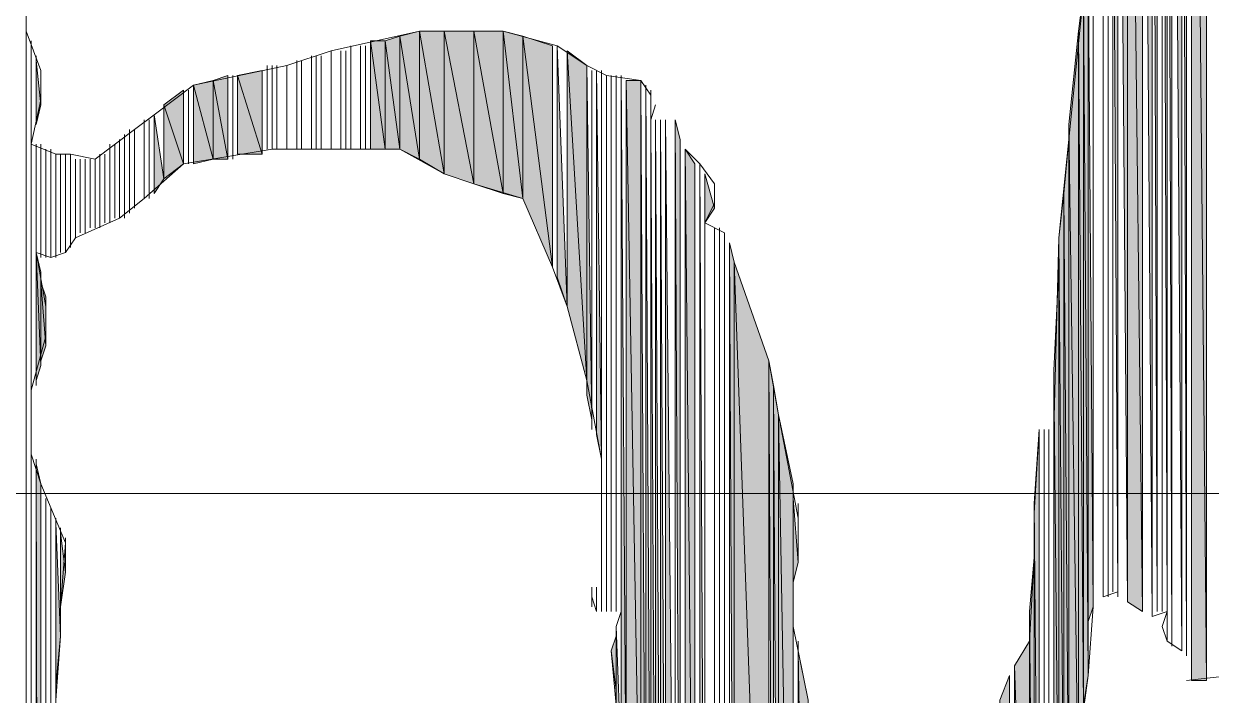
# Model space of a CAD drawing. Header units: millimetres. Extents: x -30643 to 86172, y -19411 to 63186.
# Drawn here: x 83579 to 83748.9, y -1735.7 to -1639.6 of the extents above; entities that cross this region are included whole.
import ezdxf

# ---------------------------------------------------------------- set-up
doc = ezdxf.new("R2010")
doc.units = ezdxf.units.MM

msp = doc.modelspace()

# ---------------------------------------------------------------- hatches: boundary and pattern name
h = msp.add_hatch(color=0)
h.dxf.hatch_style = 2
h.paths.add_polyline_path([(83748.19, -1733.55), (83748.19, -1504.15), (83746.08, -1506.26)])
h = msp.add_hatch(color=0)
h.dxf.hatch_style = 2
h.paths.add_polyline_path([(83745.37, -1730.03), (83745.37, -1506.26), (83745.37, -1508.37)])
h = msp.add_hatch(color=0)
h.dxf.hatch_style = 2
h.paths.add_polyline_path([(83746.08, -1733.55), (83748.19, -1733.55), (83746.08, -1506.26)])
h = msp.add_hatch(color=0)
h.dxf.hatch_style = 2
h.paths.add_polyline_path([(83745.37, -1730.03), (83745.37, -1508.37), (83744.67, -1511.89)])
h = msp.add_hatch(color=0)
h.dxf.hatch_style = 2
h.paths.add_polyline_path([(83744.67, -1729.32), (83744.67, -1511.89), (83743.26, -1519.63)])
h = msp.add_hatch(color=0)
h.dxf.hatch_style = 2
h.paths.add_polyline_path([(83743.26, -1728.62), (83743.26, -1519.63), (83742.56, -1521.74)])
h = msp.add_hatch(color=0)
h.dxf.hatch_style = 2
h.paths.add_polyline_path([(83742.56, -1723.7), (83742.56, -1523.15), (83741.86, -1525.26)])
h = msp.add_hatch(color=0)
h.dxf.hatch_style = 2
h.paths.add_polyline_path([(83741.15, -1723.7), (83741.15, -1525.96), (83740.45, -1530.18)])
h = msp.add_hatch(color=0)
h.dxf.hatch_style = 2
h.paths.add_polyline_path([(83740.45, -1724.4), (83740.45, -1530.18), (83739.04, -1534.41)])
h = msp.add_hatch(color=0)
h.dxf.hatch_style = 2
h.paths.add_polyline_path([(83739.04, -1723.7), (83739.04, -1534.41), (83736.93, -1538.63)])
h = msp.add_hatch(color=0)
h.dxf.hatch_style = 2
h.paths.add_polyline_path([(83736.93, -1722.29), (83739.04, -1723.7), (83736.93, -1538.63)])
h = msp.add_hatch(color=0)
h.dxf.hatch_style = 2
h.paths.add_polyline_path([(83736.93, -1722.29), (83736.93, -1540.04), (83735.52, -1550.59)])
h = msp.add_hatch(color=0)
h.dxf.hatch_style = 2
h.paths.add_polyline_path([(83735.52, -1720.88), (83735.52, -1596.33), (83734.82, -1598.44)])
h = msp.add_hatch(color=0)
h.dxf.hatch_style = 2
h.paths.add_polyline_path([(83579.31, -1640.66), (83579.31, -1635.74), (83579.31, -1619.55)])
h = msp.add_hatch(color=0)
h.dxf.hatch_style = 2
h.paths.add_polyline_path([(83731.3, -1725.1), (83732, -1722.99), (83731.3, -1628.7)])
h = msp.add_hatch(color=0)
h.dxf.hatch_style = 2
h.paths.add_polyline_path([(83731.3, -1726.51), (83731.3, -1629.4), (83731.3, -1632.22)])
h = msp.add_hatch(color=0)
h.dxf.hatch_style = 2
h.paths.add_polyline_path([(83731.3, -1732.84), (83731.3, -1632.92), (83730.6, -1635.03)])
h = msp.add_hatch(color=0)
h.dxf.hatch_style = 2
h.paths.add_polyline_path([(83731.3, -1732.84), (83731.3, -1726.51), (83731.3, -1632.22)])
h = msp.add_hatch(color=0)
h.dxf.hatch_style = 2
h.paths.add_polyline_path([(83730.6, -1737.77), (83730.6, -1635.03), (83729.89, -1640.66)])
h = msp.add_hatch(color=0)
h.dxf.hatch_style = 2
h.paths.add_polyline_path([(83730.6, -1737.07), (83731.3, -1732.84), (83730.6, -1635.03)])
h = msp.add_hatch(color=0)
h.dxf.hatch_style = 2
h.paths.add_polyline_path([(83632.79, -1657.55), (83632.79, -1641.37), (83630.67, -1642.07)])
h = msp.add_hatch(color=0)
h.dxf.hatch_style = 2
h.paths.add_polyline_path([(83635.6, -1658.96), (83635.6, -1640.66), (83632.79, -1641.37)])
h = msp.add_hatch(color=0)
h.dxf.hatch_style = 2
h.paths.add_polyline_path([(83632.79, -1657.55), (83635.6, -1658.96), (83632.79, -1641.37)])
h = msp.add_hatch(color=0)
h.dxf.hatch_style = 2
h.paths.add_polyline_path([(83635.6, -1658.96), (83639.12, -1661.07), (83635.6, -1640.66)])
h = msp.add_hatch(color=0)
h.dxf.hatch_style = 2
h.paths.add_polyline_path([(83639.12, -1661.07), (83639.12, -1640.66), (83635.6, -1640.66)])
h = msp.add_hatch(color=0)
h.dxf.hatch_style = 2
h.paths.add_polyline_path([(83639.12, -1661.07), (83643.34, -1662.48), (83639.12, -1640.66)])
h = msp.add_hatch(color=0)
h.dxf.hatch_style = 2
h.paths.add_polyline_path([(83643.34, -1662.48), (83643.34, -1640.66), (83639.12, -1640.66)])
h = msp.add_hatch(color=0)
h.dxf.hatch_style = 2
h.paths.add_polyline_path([(83643.34, -1662.48), (83647.56, -1663.88), (83643.34, -1640.66)])
h = msp.add_hatch(color=0)
h.dxf.hatch_style = 2
h.paths.add_polyline_path([(83647.56, -1663.88), (83647.56, -1640.66), (83643.34, -1640.66)])
h = msp.add_hatch(color=0)
h.dxf.hatch_style = 2
h.paths.add_polyline_path([(83647.56, -1663.88), (83650.38, -1664.59), (83647.56, -1640.66)])
h = msp.add_hatch(color=0)
h.dxf.hatch_style = 2
h.paths.add_polyline_path([(83650.38, -1664.59), (83650.38, -1641.37), (83647.56, -1640.66)])
h = msp.add_hatch(color=0)
h.dxf.hatch_style = 2
h.paths.add_polyline_path([(83650.38, -1664.59), (83654.6, -1674.44), (83650.38, -1641.37)])
h = msp.add_hatch(color=0)
h.dxf.hatch_style = 2
h.paths.add_polyline_path([(83654.6, -1674.44), (83654.6, -1642.77), (83650.38, -1641.37)])
h = msp.add_hatch(color=0)
h.dxf.hatch_style = 2
h.paths.add_polyline_path([(83729.89, -1752.55), (83729.89, -1640.66), (83728.49, -1654.03)])
h = msp.add_hatch(color=0)
h.dxf.hatch_style = 2
h.paths.add_polyline_path([(83729.89, -1747.62), (83730.6, -1737.77), (83729.89, -1640.66)])
h = msp.add_hatch(color=0)
h.dxf.hatch_style = 2
h.paths.add_polyline_path([(83628.56, -1657.55), (83630.67, -1657.55), (83628.56, -1642.07)])
h = msp.add_hatch(color=0)
h.dxf.hatch_style = 2
h.paths.add_polyline_path([(83630.67, -1657.55), (83630.67, -1642.07), (83628.56, -1642.07)])
h = msp.add_hatch(color=0)
h.dxf.hatch_style = 2
h.paths.add_polyline_path([(83630.67, -1657.55), (83632.79, -1657.55), (83630.67, -1642.07)])
h = msp.add_hatch(color=0)
h.dxf.hatch_style = 2
h.paths.add_polyline_path([(83655.3, -1675.85), (83656.71, -1680.07), (83655.3, -1642.77)])
h = msp.add_hatch(color=0)
h.dxf.hatch_style = 2
h.paths.add_polyline_path([(83580.71, -1654.03), (83581.42, -1651.22), (83580.71, -1644.88)])
h = msp.add_hatch(color=0)
h.dxf.hatch_style = 2
h.paths.add_polyline_path([(83656.71, -1680.07), (83659.53, -1690.62), (83656.71, -1643.48)])
h = msp.add_hatch(color=0)
h.dxf.hatch_style = 2
h.paths.add_polyline_path([(83659.53, -1690.62), (83659.53, -1645.59), (83656.71, -1643.48)])
h = msp.add_hatch(color=0)
h.dxf.hatch_style = 2
h.paths.add_polyline_path([(83613.08, -1658.25), (83613.08, -1646.29), (83609.56, -1646.99)])
h = msp.add_hatch(color=0)
h.dxf.hatch_style = 2
h.paths.add_polyline_path([(83659.53, -1690.62), (83659.53, -1692.73), (83659.53, -1645.59)])
h = msp.add_hatch(color=0)
h.dxf.hatch_style = 2
h.paths.add_polyline_path([(83659.53, -1692.73), (83660.23, -1696.25), (83659.53, -1645.59)])
h = msp.add_hatch(color=0)
h.dxf.hatch_style = 2
h.paths.add_polyline_path([(83660.93, -1698.36), (83661.64, -1701.88), (83660.93, -1646.29)])
h = msp.add_hatch(color=0)
h.dxf.hatch_style = 2
h.paths.add_polyline_path([(83661.64, -1701.88), (83661.64, -1707.51), (83661.64, -1646.29)])
h = msp.add_hatch(color=0)
h.dxf.hatch_style = 2
h.paths.add_polyline_path([(83606.05, -1658.96), (83606.05, -1647.7), (83603.23, -1648.4)])
h = msp.add_hatch(color=0)
h.dxf.hatch_style = 2
h.paths.add_polyline_path([(83603.23, -1659.66), (83606.05, -1658.96), (83603.23, -1648.4)])
h = msp.add_hatch(color=0)
h.dxf.hatch_style = 2
h.paths.add_polyline_path([(83608.16, -1658.96), (83608.16, -1646.99), (83606.05, -1647.7)])
h = msp.add_hatch(color=0)
h.dxf.hatch_style = 2
h.paths.add_polyline_path([(83606.05, -1658.96), (83608.16, -1658.96), (83606.05, -1647.7)])
h = msp.add_hatch(color=0)
h.dxf.hatch_style = 2
h.paths.add_polyline_path([(83609.56, -1658.25), (83613.08, -1658.25), (83609.56, -1646.99)])
h = msp.add_hatch(color=0)
h.dxf.hatch_style = 2
h.paths.add_polyline_path([(83661.64, -1707.51), (83661.64, -1718.77), (83661.64, -1646.99)])
h = msp.add_hatch(color=0)
h.dxf.hatch_style = 2
h.paths.add_polyline_path([(83664.45, -1746.21), (83665.15, -1753.25), (83664.45, -1646.99)])
h = msp.add_hatch(color=0)
h.dxf.hatch_style = 2
h.paths.add_polyline_path([(83665.15, -1753.25), (83667.27, -1766.62), (83665.15, -1647.7)])
h = msp.add_hatch(color=0)
h.dxf.hatch_style = 2
h.paths.add_polyline_path([(83667.27, -1766.62), (83667.27, -1647.7), (83665.15, -1647.7)])
h = msp.add_hatch(color=0)
h.dxf.hatch_style = 2
h.paths.add_polyline_path([(83667.27, -1766.62), (83667.27, -1768.73), (83667.27, -1647.7)])
h = msp.add_hatch(color=0)
h.dxf.hatch_style = 2
h.paths.add_polyline_path([(83667.27, -1768.73), (83667.97, -1776.47), (83667.27, -1648.4)])
h = msp.add_hatch(color=0)
h.dxf.hatch_style = 2
h.paths.add_polyline_path([(83667.97, -1776.47), (83668.67, -1780.69), (83667.97, -1648.4)])
h = msp.add_hatch(color=0)
h.dxf.hatch_style = 2
h.paths.add_polyline_path([(83601.82, -1659.66), (83601.82, -1649.11), (83599.01, -1651.22)])
h = msp.add_hatch(color=0)
h.dxf.hatch_style = 2
h.paths.add_polyline_path([(83599.01, -1661.77), (83601.82, -1659.66), (83599.01, -1651.22)])
h = msp.add_hatch(color=0)
h.dxf.hatch_style = 2
h.paths.add_polyline_path([(83597.6, -1663.88), (83599.01, -1661.77), (83597.6, -1652.62)])
h = msp.add_hatch(color=0)
h.dxf.hatch_style = 2
h.paths.add_polyline_path([(83668.67, -1782.1), (83669.38, -1784.21), (83668.67, -1653.33)])
h = msp.add_hatch(color=0)
h.dxf.hatch_style = 2
h.paths.add_polyline_path([(83669.38, -1784.21), (83670.08, -1788.43), (83669.38, -1653.33)])
h = msp.add_hatch(color=0)
h.dxf.hatch_style = 2
h.paths.add_polyline_path([(83670.08, -1788.43), (83670.78, -1790.54), (83670.08, -1653.33)])
h = msp.add_hatch(color=0)
h.dxf.hatch_style = 2
h.paths.add_polyline_path([(83670.78, -1790.54), (83672.19, -1793.36), (83670.78, -1653.33)])
h = msp.add_hatch(color=0)
h.dxf.hatch_style = 2
h.paths.add_polyline_path([(83672.9, -1794.77), (83672.9, -1656.14), (83672.19, -1653.33)])
h = msp.add_hatch(color=0)
h.dxf.hatch_style = 2
h.paths.add_polyline_path([(83728.49, -1756.77), (83728.49, -1654.03), (83728.49, -1656.14)])
h = msp.add_hatch(color=0)
h.dxf.hatch_style = 2
h.paths.add_polyline_path([(83728.49, -1756.77), (83729.89, -1752.55), (83728.49, -1654.03)])
h = msp.add_hatch(color=0)
h.dxf.hatch_style = 2
h.paths.add_polyline_path([(83580.01, -1701.18), (83580.01, -1692.03), (83580.01, -1656.85)])
h = msp.add_hatch(color=0)
h.dxf.hatch_style = 2
h.paths.add_polyline_path([(83728.49, -1757.47), (83728.49, -1656.14), (83727.78, -1663.88)])
h = msp.add_hatch(color=0)
h.dxf.hatch_style = 2
h.paths.add_polyline_path([(83673.6, -1796.17), (83675.01, -1798.99), (83673.6, -1657.55)])
h = msp.add_hatch(color=0)
h.dxf.hatch_style = 2
h.paths.add_polyline_path([(83675.01, -1798.99), (83675.01, -1659.66), (83673.6, -1657.55)])
h = msp.add_hatch(color=0)
h.dxf.hatch_style = 2
h.paths.add_polyline_path([(83675.71, -1798.99), (83676.41, -1801.1), (83675.71, -1659.66)])
h = msp.add_hatch(color=0)
h.dxf.hatch_style = 2
h.paths.add_polyline_path([(83676.41, -1668.1), (83677.82, -1665.99), (83676.41, -1661.07)])
h = msp.add_hatch(color=0)
h.dxf.hatch_style = 2
h.paths.add_polyline_path([(83727.78, -1759.58), (83727.78, -1663.88), (83727.08, -1670.22)])
h = msp.add_hatch(color=0)
h.dxf.hatch_style = 2
h.paths.add_polyline_path([(83727.78, -1759.58), (83728.49, -1757.47), (83727.78, -1663.88)])
h = msp.add_hatch(color=0)
h.dxf.hatch_style = 2
h.paths.add_polyline_path([(83727.08, -1761.69), (83727.08, -1670.22), (83727.08, -1674.44)])
h = msp.add_hatch(color=0)
h.dxf.hatch_style = 2
h.paths.add_polyline_path([(83727.08, -1761.69), (83727.78, -1759.58), (83727.08, -1670.22)])
h = msp.add_hatch(color=0)
h.dxf.hatch_style = 2
h.paths.add_polyline_path([(83680.64, -1806.03), (83680.64, -1673.73), (83679.93, -1670.92)])
h = msp.add_hatch(color=0)
h.dxf.hatch_style = 2
h.paths.add_polyline_path([(83580.71, -1690.62), (83581.42, -1688.51), (83580.71, -1672.33)])
h = msp.add_hatch(color=0)
h.dxf.hatch_style = 2
h.paths.add_polyline_path([(83581.42, -1688.51), (83581.42, -1675.14), (83580.71, -1672.33)])
h = msp.add_hatch(color=0)
h.dxf.hatch_style = 2
h.paths.add_polyline_path([(83680.64, -1806.03), (83685.56, -1811.66), (83680.64, -1673.73)])
h = msp.add_hatch(color=0)
h.dxf.hatch_style = 2
h.paths.add_polyline_path([(83685.56, -1811.66), (83685.56, -1687.81), (83680.64, -1673.73)])
h = msp.add_hatch(color=0)
h.dxf.hatch_style = 2
h.paths.add_polyline_path([(83727.08, -1762.4), (83727.08, -1674.44), (83726.37, -1689.22)])
h = msp.add_hatch(color=0)
h.dxf.hatch_style = 2
h.paths.add_polyline_path([(83581.42, -1687.81), (83582.12, -1685.7), (83581.42, -1676.55)])
h = msp.add_hatch(color=0)
h.dxf.hatch_style = 2
h.paths.add_polyline_path([(83582.12, -1685.7), (83582.12, -1678.66), (83581.42, -1676.55)])
h = msp.add_hatch(color=0)
h.dxf.hatch_style = 2
h.paths.add_polyline_path([(83686.27, -1812.36), (83686.27, -1691.33), (83685.56, -1687.81)])
h = msp.add_hatch(color=0)
h.dxf.hatch_style = 2
h.paths.add_polyline_path([(83726.37, -1764.51), (83726.37, -1689.22), (83726.37, -1693.44)])
h = msp.add_hatch(color=0)
h.dxf.hatch_style = 2
h.paths.add_polyline_path([(83726.37, -1764.51), (83727.08, -1762.4), (83726.37, -1689.22)])
h = msp.add_hatch(color=0)
h.dxf.hatch_style = 2
h.paths.add_polyline_path([(83686.97, -1813.06), (83686.97, -1695.55), (83686.27, -1691.33)])
h = msp.add_hatch(color=0)
h.dxf.hatch_style = 2
h.paths.add_polyline_path([(83726.37, -1765.21), (83726.37, -1693.44), (83726.37, -1696.25)])
h = msp.add_hatch(color=0)
h.dxf.hatch_style = 2
h.paths.add_polyline_path([(83686.97, -1813.06), (83689.08, -1813.77), (83686.97, -1695.55)])
h = msp.add_hatch(color=0)
h.dxf.hatch_style = 2
h.paths.add_polyline_path([(83689.08, -1813.77), (83689.08, -1705.4), (83686.97, -1695.55)])
h = msp.add_hatch(color=0)
h.dxf.hatch_style = 2
h.paths.add_polyline_path([(83724.26, -1790.54), (83724.26, -1697.66), (83723.56, -1708.21)])
h = msp.add_hatch(color=0)
h.dxf.hatch_style = 2
h.paths.add_polyline_path([(83581.42, -2013.61), (83581.42, -1705.4), (83580.71, -1702.58)])
h = msp.add_hatch(color=0)
h.dxf.hatch_style = 2
h.paths.add_polyline_path([(83689.08, -1725.81), (83689.08, -1719.47), (83689.08, -1705.4)])
h = msp.add_hatch(color=0)
h.dxf.hatch_style = 2
h.paths.add_polyline_path([(83689.08, -1719.47), (83689.08, -1707.51), (83689.08, -1705.4)])
h = msp.add_hatch(color=0)
h.dxf.hatch_style = 2
h.paths.add_polyline_path([(83689.08, -1719.47), (83689.78, -1716.66), (83689.08, -1707.51)])
h = msp.add_hatch(color=0)
h.dxf.hatch_style = 2
h.paths.add_polyline_path([(83689.78, -1716.66), (83689.78, -1710.33), (83689.78, -1708.21)])
h = msp.add_hatch(color=0)
h.dxf.hatch_style = 2
h.paths.add_polyline_path([(83583.53, -1736.36), (83583.53, -1734.25), (83583.53, -1710.33)])
h = msp.add_hatch(color=0)
h.dxf.hatch_style = 2
h.paths.add_polyline_path([(83583.53, -1734.25), (83584.23, -1727.21), (83583.53, -1711.03)])
h = msp.add_hatch(color=0)
h.dxf.hatch_style = 2
h.paths.add_polyline_path([(83723.56, -1791.95), (83723.56, -1709.62), (83723.56, -1715.95)])
h = msp.add_hatch(color=0)
h.dxf.hatch_style = 2
h.paths.add_polyline_path([(83584.23, -1727.21), (83584.23, -1722.99), (83584.23, -1711.73)])
h = msp.add_hatch(color=0)
h.dxf.hatch_style = 2
h.paths.add_polyline_path([(83584.23, -1722.99), (83584.94, -1718.07), (83584.23, -1712.44)])
h = msp.add_hatch(color=0)
h.dxf.hatch_style = 2
h.paths.add_polyline_path([(83723.56, -1792.66), (83723.56, -1715.95), (83722.86, -1723.7)])
h = msp.add_hatch(color=0)
h.dxf.hatch_style = 2
h.paths.add_polyline_path([(83722.86, -1793.36), (83722.86, -1723.7), (83722.86, -1727.92)])
h = msp.add_hatch(color=0)
h.dxf.hatch_style = 2
h.paths.add_polyline_path([(83663.75, -1738.47), (83664.45, -1744.81), (83663.75, -1725.81)])
h = msp.add_hatch(color=0)
h.dxf.hatch_style = 2
h.paths.add_polyline_path([(83663.75, -1734.95), (83663.75, -1727.21), (83663.04, -1729.32)])
h = msp.add_hatch(color=0)
h.dxf.hatch_style = 2
h.paths.add_polyline_path([(83663.75, -1734.95), (83663.75, -1738.47), (83663.75, -1727.21)])
h = msp.add_hatch(color=0)
h.dxf.hatch_style = 2
h.paths.add_polyline_path([(83722.86, -1794.06), (83722.86, -1727.92), (83720.75, -1731.44)])
h = msp.add_hatch(color=0)
h.dxf.hatch_style = 2
h.paths.add_polyline_path([(83691.19, -1815.17), (83691.19, -1736.36), (83689.78, -1729.32)])
h = msp.add_hatch(color=0)
h.dxf.hatch_style = 2
h.paths.add_polyline_path([(83720.75, -1796.88), (83722.86, -1794.06), (83720.75, -1731.44)])
h = msp.add_hatch(color=0)
h.dxf.hatch_style = 2
h.paths.add_polyline_path([(83720.04, -1796.88), (83720.04, -1732.84), (83718.63, -1736.36)])

# ---------------------------------------------------------------- linework, layer by layer
at = {"color": 0, "lineweight": 0}
for points in [[(83748.19, -1733.55), (83748.19, -1504.15), (83746.08, -1506.26)], [(83748.19, -1733.55), (83748.19, -1504.15)], [(83745.37, -1730.03), (83745.37, -1506.26), (83745.37, -1508.37)], [(83745.37, -1730.03), (83745.37, -1506.26)], [(83746.08, -1730.73), (83746.08, -1506.26)], [(83746.08, -1730.73), (83746.08, -1506.26)], [(83746.08, -1732.14), (83746.08, -1506.26)], [(83746.08, -1733.55), (83748.19, -1733.55), (83746.08, -1506.26)], [(83745.37, -1730.03), (83745.37, -1508.37), (83744.67, -1511.89)], [(83745.37, -1730.03), (83745.37, -1508.37)], [(83744.67, -1729.32), (83744.67, -1511.89), (83743.26, -1519.63)], [(83744.67, -1729.32), (83744.67, -1511.89)], [(83743.26, -1728.62), (83743.26, -1519.63), (83742.56, -1521.74)], [(83743.26, -1728.62), (83743.26, -1519.63)], [(83742.56, -1727.92), (83742.56, -1521.74)], [(83742.56, -1727.92), (83742.56, -1521.74)], [(83742.56, -1723.7), (83742.56, -1523.15), (83741.86, -1525.26)], [(83742.56, -1727.21), (83742.56, -1523.15)], [(83741.15, -1723.7), (83741.15, -1525.96), (83740.45, -1530.18)], [(83741.15, -1723.7), (83741.15, -1525.96)], [(83741.86, -1723.7), (83741.86, -1525.26)], [(83741.86, -1723.7), (83741.86, -1525.26)], [(83740.45, -1724.4), (83740.45, -1530.18), (83739.04, -1534.41)], [(83740.45, -1724.4), (83740.45, -1530.18)], [(83739.04, -1723.7), (83739.04, -1534.41), (83736.93, -1538.63)], [(83739.04, -1723.7), (83739.04, -1534.41)], [(83736.93, -1722.29), (83736.93, -1538.63)], [(83736.93, -1722.29), (83739.04, -1723.7), (83736.93, -1538.63)], [(83736.93, -1722.29), (83736.93, -1540.04), (83735.52, -1550.59)], [(83736.93, -1722.29), (83736.93, -1540.04)], [(83735.52, -1721.58), (83735.52, -1550.59)], [(83735.52, -1721.58), (83735.52, -1594.92)], [(83735.52, -1720.88), (83735.52, -1596.33), (83734.82, -1598.44)], [(83735.52, -1720.88), (83735.52, -1596.33)], [(83734.82, -1720.88), (83734.82, -1598.44)], [(83734.82, -1720.88), (83734.82, -1598.44)], [(83734.82, -1720.88), (83734.82, -1598.44)], [(83734.82, -1720.88), (83734.82, -1598.44)], [(83733.41, -1721.58), (83733.41, -1600.55)], [(83733.41, -1721.58), (83733.41, -1600.55)], [(83733.41, -1721.58), (83733.41, -1600.55)], [(83734.12, -1721.58), (83734.12, -1599.85)], [(83734.12, -1721.58), (83734.12, -1599.85)], [(83734.82, -1720.88), (83734.82, -1599.14)], [(83734.82, -1720.88), (83734.82, -1599.14)], [(83734.82, -1720.88), (83734.82, -1599.14)], [(83734.82, -1720.88), (83734.82, -1599.14)], [(83579.31, -2015.02), (83579.31, -1619.55)], [(83579.31, -1640.66), (83579.31, -1635.74), (83579.31, -1619.55)], [(83732, -1722.29), (83732, -1628)], [(83732, -1722.29), (83732, -1628)], [(83733.41, -1721.58), (83733.41, -1627.29)], [(83733.41, -1721.58), (83733.41, -1627.29)], [(83733.41, -1721.58), (83733.41, -1627.29)], [(83733.41, -1721.58), (83733.41, -1627.29)], [(83733.41, -1721.58), (83733.41, -1627.29)], [(83733.41, -1721.58), (83733.41, -1627.29)], [(83733.41, -1721.58), (83733.41, -1627.29)], [(83731.3, -1726.51), (83731.3, -1628.7)], [(83731.3, -1726.51), (83731.3, -1628.7)], [(83731.3, -1725.1), (83731.3, -1628.7)], [(83731.3, -1725.1), (83732, -1722.99), (83731.3, -1628.7)], [(83731.3, -1726.51), (83731.3, -1629.4), (83731.3, -1632.22)], [(83731.3, -1726.51), (83731.3, -1629.4)], [(83732, -1722.99), (83732, -1628.7)], [(83732, -1722.99), (83732, -1628.7)], [(83732, -1722.99), (83732, -1628.7)], [(83732, -1722.99), (83732, -1628.7)], [(83732, -1722.99), (83732, -1628.7)], [(83732, -1722.99), (83732, -1628.7)], [(83731.3, -1732.84), (83731.3, -1632.92), (83730.6, -1635.03)], [(83731.3, -1732.84), (83731.3, -1632.22)], [(83731.3, -1732.84), (83731.3, -1726.51), (83731.3, -1632.22)], [(83731.3, -1732.84), (83731.3, -1632.92)], [(83730.6, -1737.77), (83730.6, -1635.03), (83729.89, -1640.66)], [(83730.6, -1737.77), (83730.6, -1635.03)], [(83730.6, -1737.07), (83730.6, -1635.03)], [(83730.6, -1737.07), (83731.3, -1732.84), (83730.6, -1635.03)], [(83579.31, -2015.02), (83579.31, -1640.66)], [(83579.31, -2015.02), (83579.31, -1641.37)], [(83579.31, -2015.02), (83579.31, -1641.37)], [(83632.79, -1657.55), (83632.79, -1641.37), (83630.67, -1642.07)], [(83635.6, -1658.96), (83635.6, -1640.66), (83632.79, -1641.37)], [(83632.79, -1657.55), (83635.6, -1658.96), (83632.79, -1641.37)], [(83635.6, -1658.96), (83639.12, -1661.07), (83635.6, -1640.66)], [(83639.12, -1661.07), (83639.12, -1640.66), (83635.6, -1640.66)], [(83639.12, -1661.07), (83643.34, -1662.48), (83639.12, -1640.66)], [(83643.34, -1662.48), (83643.34, -1640.66), (83639.12, -1640.66)], [(83643.34, -1662.48), (83643.34, -1640.66)], [(83643.34, -1662.48), (83643.34, -1640.66)], [(83643.34, -1662.48), (83647.56, -1663.88), (83643.34, -1640.66)], [(83647.56, -1663.88), (83647.56, -1640.66), (83643.34, -1640.66)], [(83647.56, -1663.88), (83650.38, -1664.59), (83647.56, -1640.66)], [(83650.38, -1664.59), (83650.38, -1641.37), (83647.56, -1640.66)], [(83650.38, -1664.59), (83654.6, -1674.44), (83650.38, -1641.37)], [(83654.6, -1674.44), (83654.6, -1642.77), (83650.38, -1641.37)], [(83729.89, -1752.55), (83729.89, -1640.66), (83728.49, -1654.03)], [(83729.89, -1747.62), (83730.6, -1737.77), (83729.89, -1640.66)], [(83579.31, -2015.02), (83579.31, -1642.07)], [(83579.31, -2015.02), (83579.31, -1642.07)], [(83580.01, -2015.02), (83580.01, -1642.07)], [(83580.01, -2015.02), (83580.01, -1642.07)], [(83580.01, -2015.02), (83580.01, -1642.77)], [(83580.01, -2015.02), (83580.01, -1642.77)], [(83580.01, -2015.02), (83580.01, -1642.77)], [(83580.01, -1656.85), (83580.01, -1642.77)], [(83580.01, -1656.85), (83580.01, -1642.77)], [(83580.01, -1656.85), (83580.01, -1642.77)], [(83580.01, -1656.14), (83580.01, -1642.77)], [(83580.01, -1656.14), (83580.01, -1642.77)], [(83580.01, -1656.14), (83580.01, -1642.77)], [(83580.01, -1656.14), (83580.01, -1642.77)], [(83625.75, -1657.55), (83625.75, -1642.77)], [(83625.75, -1657.55), (83625.75, -1642.77)], [(83627.16, -1657.55), (83627.16, -1642.77)], [(83627.16, -1657.55), (83627.16, -1642.77)], [(83627.86, -1657.55), (83627.86, -1642.77)], [(83627.86, -1657.55), (83627.86, -1642.77)], [(83627.86, -1657.55), (83627.86, -1642.77)], [(83627.86, -1657.55), (83627.86, -1642.77)], [(83628.56, -1657.55), (83628.56, -1642.07)], [(83628.56, -1657.55), (83630.67, -1657.55), (83628.56, -1642.07)], [(83630.67, -1657.55), (83630.67, -1642.07), (83628.56, -1642.07)], [(83630.67, -1657.55), (83632.79, -1657.55), (83630.67, -1642.07)], [(83654.6, -1674.44), (83654.6, -1642.77)], [(83655.3, -1675.85), (83655.3, -1642.77)], [(83655.3, -1675.85), (83656.71, -1680.07), (83655.3, -1642.77)], [(83580.01, -1655.44), (83580.01, -1643.48)], [(83580.01, -1655.44), (83580.01, -1643.48)], [(83580.01, -1655.44), (83580.01, -1643.48)], [(83580.01, -1655.44), (83580.01, -1643.48)], [(83580.01, -1654.73), (83580.01, -1643.48)], [(83580.01, -1654.73), (83580.01, -1643.48)], [(83580.01, -1654.73), (83580.01, -1643.48)], [(83580.01, -1654.73), (83580.01, -1643.48)], [(83580.01, -1654.73), (83580.01, -1644.18)], [(83580.01, -1654.73), (83580.01, -1644.18)], [(83580.71, -1654.03), (83580.71, -1644.18)], [(83580.71, -1654.03), (83580.71, -1644.18)], [(83580.71, -1654.03), (83580.71, -1644.88)], [(83580.71, -1654.03), (83581.42, -1651.22), (83580.71, -1644.88)], [(83618.01, -1657.55), (83618.01, -1644.88)], [(83618.01, -1657.55), (83618.01, -1644.88)], [(83618.71, -1657.55), (83618.71, -1644.88)], [(83618.71, -1657.55), (83618.71, -1644.88)], [(83620.12, -1657.55), (83620.12, -1644.18)], [(83620.12, -1657.55), (83620.12, -1644.18)], [(83620.82, -1657.55), (83620.82, -1644.18)], [(83620.82, -1657.55), (83620.82, -1644.18)], [(83620.82, -1657.55), (83620.82, -1644.18)], [(83620.82, -1657.55), (83620.82, -1644.18)], [(83620.82, -1657.55), (83620.82, -1644.18)], [(83620.82, -1657.55), (83620.82, -1644.18)], [(83621.53, -1657.55), (83621.53, -1644.18)], [(83621.53, -1657.55), (83621.53, -1644.18)], [(83622.93, -1657.55), (83622.93, -1643.48)], [(83622.93, -1657.55), (83622.93, -1643.48)], [(83624.34, -1657.55), (83624.34, -1643.48)], [(83624.34, -1657.55), (83624.34, -1643.48)], [(83625.04, -1657.55), (83625.04, -1643.48)], [(83625.04, -1657.55), (83625.04, -1643.48)], [(83656.71, -1680.07), (83656.71, -1643.48)], [(83656.71, -1680.07), (83659.53, -1690.62), (83656.71, -1643.48)], [(83659.53, -1690.62), (83659.53, -1645.59), (83656.71, -1643.48)], [(83581.42, -1651.22), (83581.42, -1646.29)], [(83581.42, -1651.22), (83581.42, -1646.29)], [(83581.42, -1651.22), (83581.42, -1646.29)], [(83581.42, -1651.22), (83581.42, -1646.29)], [(83581.42, -1651.22), (83581.42, -1646.29)], [(83581.42, -1651.22), (83581.42, -1646.29)], [(83581.42, -1650.51), (83581.42, -1646.29)], [(83613.08, -1658.25), (83613.08, -1646.29), (83609.56, -1646.99)], [(83613.08, -1658.25), (83613.08, -1646.29)], [(83613.79, -1657.55), (83613.79, -1645.59)], [(83613.79, -1657.55), (83613.79, -1645.59)], [(83614.49, -1657.55), (83614.49, -1645.59)], [(83614.49, -1657.55), (83614.49, -1645.59)], [(83615.19, -1657.55), (83615.19, -1645.59)], [(83615.19, -1657.55), (83615.19, -1645.59)], [(83615.19, -1657.55), (83615.19, -1645.59)], [(83615.19, -1657.55), (83615.19, -1645.59)], [(83616.6, -1657.55), (83616.6, -1645.59)], [(83616.6, -1657.55), (83616.6, -1645.59)], [(83659.53, -1690.62), (83659.53, -1692.73), (83659.53, -1645.59)], [(83659.53, -1692.73), (83659.53, -1645.59)], [(83659.53, -1692.73), (83660.23, -1696.25), (83659.53, -1645.59)], [(83660.23, -1696.25), (83660.23, -1646.29)], [(83660.23, -1696.25), (83660.23, -1646.29)], [(83660.23, -1697.66), (83660.23, -1646.29)], [(83660.23, -1697.66), (83660.23, -1646.29)], [(83660.93, -1698.36), (83660.93, -1646.29)], [(83660.93, -1698.36), (83661.64, -1701.88), (83660.93, -1646.29)], [(83661.64, -1701.88), (83661.64, -1646.29)], [(83661.64, -1701.88), (83661.64, -1707.51), (83661.64, -1646.29)], [(83606.05, -1658.96), (83606.05, -1647.7), (83603.23, -1648.4)], [(83603.23, -1659.66), (83603.23, -1648.4)], [(83603.23, -1659.66), (83606.05, -1658.96), (83603.23, -1648.4)], [(83608.16, -1658.96), (83608.16, -1646.99), (83606.05, -1647.7)], [(83606.05, -1658.96), (83608.16, -1658.96), (83606.05, -1647.7)], [(83608.16, -1658.96), (83608.16, -1646.99)], [(83608.86, -1658.96), (83608.86, -1646.99)], [(83608.86, -1658.96), (83608.86, -1646.99)], [(83609.56, -1658.25), (83609.56, -1646.99)], [(83609.56, -1658.25), (83613.08, -1658.25), (83609.56, -1646.99)], [(83661.64, -1707.51), (83661.64, -1646.99)], [(83661.64, -1707.51), (83661.64, -1718.77), (83661.64, -1646.99)], [(83661.64, -1718.77), (83661.64, -1646.99)], [(83661.64, -1723.7), (83661.64, -1646.99)], [(83662.34, -1723.7), (83662.34, -1646.99)], [(83662.34, -1723.7), (83662.34, -1646.99)], [(83662.34, -1723.7), (83662.34, -1646.99)], [(83662.34, -1723.7), (83662.34, -1646.99)], [(83663.04, -1723.7), (83663.04, -1646.99)], [(83663.04, -1723.7), (83663.04, -1646.99)], [(83663.04, -1723.7), (83663.04, -1646.99)], [(83663.04, -1723.7), (83663.04, -1646.99)], [(83663.75, -1723.7), (83663.75, -1646.99)], [(83663.75, -1723.7), (83663.75, -1646.99)], [(83663.75, -1723.7), (83663.75, -1646.99)], [(83663.75, -1723.7), (83663.75, -1646.99)], [(83664.45, -1723.7), (83664.45, -1646.99)], [(83664.45, -1723.7), (83664.45, -1646.99)], [(83664.45, -1723.7), (83664.45, -1646.99)], [(83664.45, -1746.21), (83665.15, -1753.25), (83664.45, -1646.99)], [(83665.15, -1753.25), (83665.15, -1647.7)], [(83665.15, -1753.25), (83667.27, -1766.62), (83665.15, -1647.7)], [(83667.27, -1766.62), (83667.27, -1647.7), (83665.15, -1647.7)], [(83667.27, -1766.62), (83667.27, -1768.73), (83667.27, -1647.7)], [(83667.27, -1768.73), (83667.27, -1648.4)], [(83667.27, -1768.73), (83667.97, -1776.47), (83667.27, -1648.4)], [(83667.97, -1776.47), (83667.97, -1648.4)], [(83667.97, -1776.47), (83668.67, -1780.69), (83667.97, -1648.4)], [(83601.82, -1659.66), (83601.82, -1649.11), (83599.01, -1651.22)], [(83601.82, -1659.66), (83601.82, -1649.11)], [(83602.53, -1659.66), (83602.53, -1649.11)], [(83602.53, -1659.66), (83602.53, -1649.11)], [(83602.53, -1659.66), (83602.53, -1649.11)], [(83602.53, -1659.66), (83602.53, -1649.11)], [(83668.67, -1780.69), (83668.67, -1649.11)], [(83668.67, -1780.69), (83668.67, -1649.11)], [(83668.67, -1782.1), (83668.67, -1649.81)], [(83668.67, -1653.33), (83668.67, -1649.81)], [(83668.67, -1653.33), (83668.67, -1649.81)], [(83599.01, -1661.77), (83599.01, -1651.22)], [(83599.01, -1661.77), (83601.82, -1659.66), (83599.01, -1651.22)], [(83668.67, -1653.33), (83669.38, -1651.22)], [(83596.19, -1664.59), (83596.19, -1653.33)], [(83596.19, -1664.59), (83596.19, -1653.33)], [(83596.9, -1664.59), (83596.9, -1653.33)], [(83596.9, -1664.59), (83596.9, -1653.33)], [(83597.6, -1663.88), (83597.6, -1652.62)], [(83597.6, -1663.88), (83599.01, -1661.77), (83597.6, -1652.62)], [(83668.67, -1782.1), (83668.67, -1653.33)], [(83668.67, -1782.1), (83668.67, -1653.33)], [(83668.67, -1782.1), (83669.38, -1784.21), (83668.67, -1653.33)], [(83669.38, -1784.21), (83669.38, -1653.33)], [(83669.38, -1784.21), (83670.08, -1788.43), (83669.38, -1653.33)], [(83670.08, -1788.43), (83670.08, -1653.33)], [(83670.08, -1788.43), (83670.08, -1653.33)], [(83670.08, -1788.43), (83670.08, -1653.33)], [(83670.08, -1788.43), (83670.78, -1790.54), (83670.08, -1653.33)], [(83670.78, -1790.54), (83670.78, -1653.33)], [(83670.78, -1790.54), (83672.19, -1793.36), (83670.78, -1653.33)], [(83672.19, -1793.36), (83672.19, -1653.33)], [(83672.19, -1793.36), (83672.19, -1653.33)], [(83672.9, -1794.77), (83672.9, -1656.14), (83672.19, -1653.33)], [(83594.08, -1666.7), (83594.08, -1654.73)], [(83594.08, -1666.7), (83594.08, -1654.73)], [(83594.08, -1665.99), (83594.08, -1654.73)], [(83594.08, -1665.99), (83594.08, -1654.73)], [(83594.79, -1665.99), (83594.79, -1654.73)], [(83594.79, -1665.99), (83594.79, -1654.73)], [(83594.79, -1665.99), (83594.79, -1654.73)], [(83594.79, -1665.99), (83594.79, -1654.73)], [(83728.49, -1756.77), (83728.49, -1654.03), (83728.49, -1656.14)], [(83728.49, -1756.77), (83729.89, -1752.55), (83728.49, -1654.03)], [(83580.01, -2015.02), (83580.01, -1656.85)], [(83580.01, -2015.02), (83580.01, -1656.85)], [(83580.01, -2015.02), (83580.01, -1656.85)], [(83580.01, -2015.02), (83580.01, -1656.85)], [(83580.01, -2015.02), (83580.01, -1656.85)], [(83580.01, -2015.02), (83580.01, -1656.85)], [(83580.01, -2015.02), (83580.01, -1656.85)], [(83580.01, -2015.02), (83580.01, -1656.85)], [(83580.01, -2015.02), (83580.01, -1656.85)], [(83580.01, -2014.31), (83580.01, -1656.85)], [(83580.01, -1701.18), (83580.01, -1692.03), (83580.01, -1656.85)], [(83580.01, -1692.03), (83580.01, -1656.85)], [(83580.01, -1692.03), (83580.01, -1656.85)], [(83580.01, -1692.03), (83580.01, -1656.85)], [(83580.01, -1692.03), (83580.01, -1656.85)], [(83580.01, -1691.33), (83580.01, -1656.85)], [(83580.01, -1691.33), (83580.01, -1656.85)], [(83580.71, -1691.33), (83580.71, -1656.85)], [(83580.71, -1691.33), (83580.71, -1656.85)], [(83580.71, -1690.62), (83580.71, -1656.85)], [(83580.71, -1672.33), (83580.71, -1656.85)], [(83581.42, -1673.03), (83581.42, -1656.85)], [(83581.42, -1673.03), (83581.42, -1656.85)], [(83581.42, -1673.03), (83581.42, -1656.85)], [(83581.42, -1673.03), (83581.42, -1656.85)], [(83581.42, -1673.03), (83581.42, -1656.85)], [(83581.42, -1673.03), (83581.42, -1656.85)], [(83591.27, -1668.1), (83591.27, -1656.85)], [(83591.27, -1668.1), (83591.27, -1656.85)], [(83591.97, -1667.4), (83591.97, -1656.85)], [(83591.97, -1667.4), (83591.97, -1656.85)], [(83591.97, -1667.4), (83591.97, -1656.85)], [(83591.97, -1667.4), (83591.97, -1656.85)], [(83591.97, -1667.4), (83591.97, -1656.85)], [(83591.97, -1667.4), (83591.97, -1656.85)], [(83592.68, -1667.4), (83592.68, -1656.14)], [(83592.68, -1667.4), (83592.68, -1656.14)], [(83592.68, -1667.4), (83592.68, -1656.14)], [(83592.68, -1667.4), (83592.68, -1656.14)], [(83592.68, -1667.4), (83592.68, -1656.14)], [(83592.68, -1667.4), (83592.68, -1656.14)], [(83592.68, -1667.4), (83592.68, -1656.14)], [(83592.68, -1667.4), (83592.68, -1656.14)], [(83592.68, -1667.4), (83592.68, -1656.14)], [(83592.68, -1667.4), (83592.68, -1656.14)], [(83592.68, -1667.4), (83592.68, -1656.14)], [(83592.68, -1667.4), (83592.68, -1656.14)], [(83592.68, -1667.4), (83592.68, -1656.14)], [(83592.68, -1667.4), (83592.68, -1656.14)], [(83592.68, -1667.4), (83592.68, -1656.14)], [(83592.68, -1667.4), (83592.68, -1656.14)], [(83592.68, -1667.4), (83592.68, -1656.14)], [(83592.68, -1667.4), (83592.68, -1656.14)], [(83593.38, -1666.7), (83593.38, -1655.44)], [(83593.38, -1666.7), (83593.38, -1655.44)], [(83593.38, -1666.7), (83593.38, -1655.44)], [(83593.38, -1666.7), (83593.38, -1655.44)], [(83593.38, -1666.7), (83593.38, -1655.44)], [(83593.38, -1666.7), (83593.38, -1655.44)], [(83593.38, -1666.7), (83593.38, -1655.44)], [(83593.38, -1666.7), (83593.38, -1655.44)], [(83593.38, -1667.4), (83593.38, -1656.14)], [(83593.38, -1667.4), (83593.38, -1656.14)], [(83593.38, -1667.4), (83593.38, -1656.14)], [(83593.38, -1667.4), (83593.38, -1656.14)], [(83593.38, -1666.7), (83593.38, -1656.14)], [(83593.38, -1666.7), (83593.38, -1656.14)], [(83594.08, -1666.7), (83594.08, -1655.44)], [(83594.08, -1666.7), (83594.08, -1655.44)], [(83672.9, -1794.77), (83672.9, -1656.14)], [(83728.49, -1757.47), (83728.49, -1656.14), (83727.78, -1663.88)], [(83728.49, -1757.47), (83728.49, -1656.14)], [(83581.42, -1673.03), (83581.42, -1657.55)], [(83581.42, -1673.03), (83581.42, -1657.55)], [(83581.42, -1673.03), (83581.42, -1657.55)], [(83581.42, -1673.03), (83581.42, -1657.55)], [(83582.12, -1673.03), (83582.12, -1657.55)], [(83582.12, -1673.03), (83582.12, -1657.55)], [(83582.12, -1673.03), (83582.12, -1657.55)], [(83582.12, -1673.03), (83582.12, -1657.55)], [(83582.12, -1673.03), (83582.12, -1657.55)], [(83582.12, -1673.03), (83582.12, -1657.55)], [(83582.82, -1673.03), (83582.82, -1657.55)], [(83582.82, -1673.03), (83582.82, -1657.55)], [(83582.82, -1673.03), (83582.82, -1657.55)], [(83582.82, -1673.03), (83582.82, -1657.55)], [(83583.53, -1673.03), (83583.53, -1658.25)], [(83583.53, -1673.03), (83583.53, -1658.25)], [(83583.53, -1673.03), (83583.53, -1658.25)], [(83583.53, -1673.03), (83583.53, -1658.25)], [(83583.53, -1673.03), (83583.53, -1658.25)], [(83583.53, -1673.03), (83583.53, -1658.25)], [(83584.23, -1672.33), (83584.23, -1658.25)], [(83584.23, -1672.33), (83584.23, -1658.25)], [(83584.23, -1672.33), (83584.23, -1658.25)], [(83584.23, -1672.33), (83584.23, -1658.25)], [(83584.94, -1672.33), (83584.94, -1658.25)], [(83584.94, -1672.33), (83584.94, -1658.25)], [(83584.94, -1672.33), (83584.94, -1658.25)], [(83584.94, -1672.33), (83584.94, -1658.25)], [(83584.94, -1672.33), (83584.94, -1658.25)], [(83584.94, -1672.33), (83584.94, -1658.25)], [(83584.94, -1672.33), (83584.94, -1658.25)], [(83584.94, -1672.33), (83584.94, -1658.25)], [(83584.94, -1671.62), (83584.94, -1658.25)], [(83584.94, -1671.62), (83584.94, -1658.25)], [(83584.94, -1671.62), (83584.94, -1658.25)], [(83584.94, -1671.62), (83584.94, -1658.25)], [(83584.94, -1671.62), (83584.94, -1658.25)], [(83584.94, -1671.62), (83584.94, -1658.25)], [(83585.64, -1671.62), (83585.64, -1658.25)], [(83585.64, -1671.62), (83585.64, -1658.25)], [(83585.64, -1671.62), (83585.64, -1658.25)], [(83585.64, -1671.62), (83585.64, -1658.25)], [(83585.64, -1671.62), (83585.64, -1658.25)], [(83585.64, -1671.62), (83585.64, -1658.25)], [(83585.64, -1670.92), (83585.64, -1658.25)], [(83585.64, -1670.92), (83585.64, -1658.25)], [(83585.64, -1670.92), (83585.64, -1658.25)], [(83585.64, -1670.92), (83585.64, -1658.25)], [(83585.64, -1670.92), (83585.64, -1658.25)], [(83585.64, -1670.92), (83585.64, -1658.25)], [(83585.64, -1670.92), (83585.64, -1658.25)], [(83585.64, -1670.92), (83585.64, -1658.25)], [(83585.64, -1670.92), (83585.64, -1658.25)], [(83585.64, -1670.92), (83585.64, -1658.25)], [(83589.86, -1668.81), (83589.86, -1658.25)], [(83589.86, -1668.81), (83589.86, -1658.25)], [(83590.56, -1668.1), (83590.56, -1658.25)], [(83590.56, -1668.1), (83590.56, -1658.25)], [(83590.56, -1668.1), (83590.56, -1658.25)], [(83590.56, -1668.1), (83590.56, -1658.25)], [(83591.27, -1668.1), (83591.27, -1657.55)], [(83591.27, -1668.1), (83591.27, -1657.55)], [(83591.27, -1668.1), (83591.27, -1657.55)], [(83591.27, -1668.1), (83591.27, -1657.55)], [(83591.27, -1668.1), (83591.27, -1657.55)], [(83591.27, -1668.1), (83591.27, -1657.55)], [(83673.6, -1796.17), (83673.6, -1657.55)], [(83673.6, -1796.17), (83675.01, -1798.99), (83673.6, -1657.55)], [(83675.01, -1798.99), (83675.01, -1659.66), (83673.6, -1657.55)], [(83586.34, -1670.22), (83586.34, -1658.96)], [(83586.34, -1670.22), (83586.34, -1658.96)], [(83586.34, -1670.22), (83586.34, -1658.96)], [(83586.34, -1670.22), (83586.34, -1658.96)], [(83586.34, -1670.22), (83586.34, -1658.96)], [(83586.34, -1670.22), (83586.34, -1658.96)], [(83587.05, -1669.51), (83587.05, -1658.96)], [(83587.05, -1669.51), (83587.05, -1658.96)], [(83587.05, -1669.51), (83587.05, -1658.96)], [(83587.05, -1669.51), (83587.05, -1658.96)], [(83587.05, -1669.51), (83587.05, -1658.96)], [(83587.05, -1669.51), (83587.05, -1658.96)], [(83587.05, -1669.51), (83587.05, -1658.96)], [(83587.05, -1669.51), (83587.05, -1658.96)], [(83587.75, -1669.51), (83587.75, -1658.96)], [(83587.75, -1669.51), (83587.75, -1658.96)], [(83587.75, -1669.51), (83587.75, -1658.96)], [(83587.75, -1669.51), (83587.75, -1658.96)], [(83587.75, -1669.51), (83587.75, -1658.96)], [(83587.75, -1669.51), (83587.75, -1658.96)], [(83587.75, -1669.51), (83587.75, -1658.96)], [(83587.75, -1669.51), (83587.75, -1658.96)], [(83588.45, -1668.81), (83588.45, -1658.96)], [(83588.45, -1668.81), (83588.45, -1658.96)], [(83588.45, -1668.81), (83588.45, -1658.96)], [(83588.45, -1668.81), (83588.45, -1658.96)], [(83588.45, -1668.81), (83588.45, -1658.96)], [(83588.45, -1668.81), (83588.45, -1658.96)], [(83589.16, -1668.81), (83589.16, -1658.96)], [(83589.16, -1668.81), (83589.16, -1658.96)], [(83589.16, -1668.81), (83589.16, -1658.96)], [(83589.16, -1668.81), (83589.16, -1658.96)], [(83589.16, -1668.81), (83589.16, -1658.96)], [(83589.16, -1668.81), (83589.16, -1658.96)], [(83589.16, -1668.81), (83589.16, -1658.96)], [(83589.16, -1668.81), (83589.16, -1658.96)], [(83589.86, -1668.81), (83589.86, -1658.96)], [(83589.86, -1668.81), (83589.86, -1658.96)], [(83589.86, -1668.81), (83589.86, -1658.96)], [(83589.86, -1668.81), (83589.86, -1658.96)], [(83675.01, -1798.99), (83675.01, -1659.66)], [(83675.71, -1798.99), (83675.71, -1659.66)], [(83675.71, -1798.99), (83676.41, -1801.1), (83675.71, -1659.66)], [(83676.41, -1801.1), (83676.41, -1661.07)], [(83676.41, -1668.1), (83677.82, -1665.99), (83676.41, -1661.07)], [(83677.82, -1665.99), (83677.82, -1662.48)], [(83677.82, -1665.99), (83677.82, -1662.48)], [(83727.78, -1759.58), (83727.78, -1663.88), (83727.08, -1670.22)], [(83727.78, -1759.58), (83728.49, -1757.47), (83727.78, -1663.88)], [(83676.41, -1801.1), (83676.41, -1668.1)], [(83677.82, -1802.51), (83677.82, -1668.81)], [(83677.82, -1802.51), (83677.82, -1668.81)], [(83677.82, -1803.21), (83677.82, -1668.81)], [(83677.82, -1803.21), (83677.82, -1668.81)], [(83678.52, -1803.91), (83678.52, -1668.81)], [(83678.52, -1803.91), (83678.52, -1668.81)], [(83679.23, -1804.62), (83679.23, -1669.51)], [(83679.23, -1804.62), (83679.23, -1669.51)], [(83727.08, -1761.69), (83727.08, -1670.22), (83727.08, -1674.44)], [(83727.08, -1761.69), (83727.78, -1759.58), (83727.08, -1670.22)], [(83679.93, -1806.03), (83679.93, -1670.92)], [(83679.93, -1806.03), (83679.93, -1670.92)], [(83680.64, -1806.03), (83680.64, -1673.73), (83679.93, -1670.92)], [(83580.71, -1690.62), (83581.42, -1688.51), (83580.71, -1672.33)], [(83581.42, -1688.51), (83581.42, -1675.14), (83580.71, -1672.33)], [(83680.64, -1806.03), (83685.56, -1811.66), (83680.64, -1673.73)], [(83685.56, -1811.66), (83685.56, -1687.81), (83680.64, -1673.73)], [(83581.42, -1688.51), (83581.42, -1675.14)], [(83581.42, -1688.51), (83581.42, -1675.14)], [(83581.42, -1688.51), (83581.42, -1675.14)], [(83727.08, -1762.4), (83727.08, -1674.44), (83726.37, -1689.22)], [(83727.08, -1762.4), (83727.08, -1674.44)], [(83581.42, -1687.81), (83581.42, -1675.85)], [(83581.42, -1687.81), (83581.42, -1675.85)], [(83581.42, -1687.81), (83581.42, -1676.55)], [(83581.42, -1687.81), (83581.42, -1676.55)], [(83581.42, -1687.81), (83581.42, -1676.55)], [(83581.42, -1687.81), (83582.12, -1685.7), (83581.42, -1676.55)], [(83582.12, -1685.7), (83582.12, -1678.66), (83581.42, -1676.55)], [(83582.12, -1685.7), (83582.12, -1678.66)], [(83582.12, -1684.29), (83582.12, -1680.07)], [(83582.12, -1684.29), (83582.12, -1680.07)], [(83685.56, -1811.66), (83685.56, -1687.81)], [(83686.27, -1812.36), (83686.27, -1691.33), (83685.56, -1687.81)], [(83726.37, -1764.51), (83726.37, -1689.22), (83726.37, -1693.44)], [(83726.37, -1764.51), (83727.08, -1762.4), (83726.37, -1689.22)], [(83686.27, -1812.36), (83686.27, -1691.33)], [(83686.97, -1813.06), (83686.97, -1695.55), (83686.27, -1691.33)], [(83726.37, -1765.21), (83726.37, -1693.44), (83726.37, -1696.25)], [(83726.37, -1765.21), (83726.37, -1693.44)], [(83686.97, -1813.06), (83689.08, -1813.77), (83686.97, -1695.55)], [(83689.08, -1813.77), (83689.08, -1705.4), (83686.97, -1695.55)], [(83724.26, -1790.54), (83724.26, -1697.66), (83723.56, -1708.21)], [(83724.26, -1790.54), (83724.26, -1697.66)], [(83724.97, -1789.14), (83724.97, -1697.66)], [(83724.97, -1789.14), (83724.97, -1697.66)], [(83724.97, -1789.14), (83724.97, -1697.66)], [(83724.97, -1765.92), (83724.97, -1697.66)], [(83725.67, -1765.92), (83725.67, -1697.66)], [(83725.67, -1765.92), (83725.67, -1697.66)], [(83725.67, -1765.92), (83725.67, -1697.66)], [(83725.67, -1765.92), (83725.67, -1697.66)], [(83725.67, -1765.92), (83725.67, -1697.66)], [(83725.67, -1765.92), (83725.67, -1697.66)], [(83726.37, -1765.21), (83726.37, -1696.25)], [(83726.37, -1765.21), (83726.37, -1696.25)], [(83726.37, -1765.21), (83726.37, -1697.66)], [(83726.37, -1765.21), (83726.37, -1697.66)], [(83580.01, -2014.31), (83580.01, -1701.18)], [(83580.01, -2014.31), (83580.01, -1701.18)], [(83580.01, -2014.31), (83580.01, -1701.18)], [(83580.01, -2014.31), (83580.01, -1701.18)], [(83580.01, -2014.31), (83580.01, -1701.18)], [(83580.01, -2014.31), (83580.01, -1701.88)], [(83580.01, -2014.31), (83580.01, -1701.88)], [(83580.71, -2014.31), (83580.71, -1701.88)], [(83580.71, -2014.31), (83580.71, -1701.88)], [(83580.71, -2014.31), (83580.71, -1702.58)], [(83580.71, -2014.31), (83580.71, -1702.58)], [(83581.42, -2013.61), (83581.42, -1705.4), (83580.71, -1702.58)], [(83581.42, -2013.61), (83581.42, -1705.4)], [(83581.42, -2012.91), (83581.42, -1705.4)], [(83581.42, -2012.91), (83581.42, -1705.4)], [(83581.42, -2012.91), (83581.42, -1706.1)], [(83581.42, -2012.91), (83581.42, -1706.1)], [(83581.42, -2012.91), (83581.42, -1706.1)], [(83581.42, -2012.91), (83581.42, -1706.1)], [(83581.42, -2012.91), (83581.42, -1706.1)], [(83581.42, -2012.91), (83581.42, -1706.1)], [(83689.08, -1725.81), (83689.08, -1719.47), (83689.08, -1705.4)], [(83689.08, -1719.47), (83689.08, -1707.51), (83689.08, -1705.4)], [(83582.12, -2012.2), (83582.12, -1707.51)], [(83582.12, -2012.2), (83582.12, -1707.51)], [(83689.08, -1719.47), (83689.78, -1716.66), (83689.08, -1707.51)], [(83582.12, -2012.2), (83582.12, -1708.21)], [(83582.12, -2012.2), (83582.12, -1708.21)], [(83582.12, -2012.2), (83582.12, -1708.21)], [(83582.12, -2012.2), (83582.12, -1708.21)], [(83582.82, -2011.5), (83582.82, -1708.92)], [(83582.82, -2011.5), (83582.82, -1708.92)], [(83582.82, -2011.5), (83582.82, -1708.92)], [(83582.82, -2011.5), (83582.82, -1708.92)], [(83689.78, -1716.66), (83689.78, -1708.21)], [(83689.78, -1716.66), (83689.78, -1710.33), (83689.78, -1708.21)], [(83723.56, -1791.95), (83723.56, -1708.21)], [(83723.56, -1791.95), (83723.56, -1708.21)], [(83583.53, -2010.8), (83583.53, -1710.33)], [(83583.53, -2010.8), (83583.53, -1710.33)], [(83583.53, -2010.09), (83583.53, -1710.33)], [(83583.53, -1736.36), (83583.53, -1734.25), (83583.53, -1710.33)], [(83583.53, -1734.25), (83583.53, -1711.03)], [(83583.53, -1734.25), (83584.23, -1727.21), (83583.53, -1711.03)], [(83723.56, -1791.95), (83723.56, -1709.62), (83723.56, -1715.95)], [(83723.56, -1791.95), (83723.56, -1709.62)], [(83584.23, -1727.21), (83584.23, -1711.73)], [(83584.23, -1727.21), (83584.23, -1722.99), (83584.23, -1711.73)], [(83584.23, -1722.99), (83584.23, -1712.44)], [(83584.23, -1722.99), (83584.94, -1718.07), (83584.23, -1712.44)], [(83584.94, -1718.07), (83584.94, -1713.14)], [(83584.94, -1718.07), (83584.94, -1713.14)], [(83584.94, -1718.07), (83584.94, -1713.14)], [(83584.94, -1718.07), (83584.94, -1713.14)], [(83584.94, -1717.36), (83584.94, -1713.14)], [(83584.94, -1717.36), (83584.94, -1713.14)], [(83584.94, -1717.36), (83584.94, -1713.14)], [(83584.94, -1717.36), (83584.94, -1713.84)], [(83723.56, -1792.66), (83723.56, -1715.95), (83722.86, -1723.7)], [(83723.56, -1792.66), (83723.56, -1715.95)], [(83661.64, -1723.7), (83661.64, -1718.77)], [(83661.64, -1723.7), (83661.64, -1718.77)], [(83661.64, -1723.7), (83661.64, -1718.77)], [(83661.64, -1723.7), (83661.64, -1719.47)], [(83661.64, -1723.7), (83661.64, -1719.47)], [(83660.23, -1722.99), (83660.23, -1720.18)], [(83660.23, -1722.99), (83660.23, -1720.18)], [(83660.93, -1723.7), (83660.93, -1720.18)], [(83660.93, -1723.7), (83660.93, -1720.18)], [(83664.45, -1746.21), (83664.45, -1723.7)], [(83664.45, -1744.81), (83664.45, -1724.4)], [(83664.45, -1744.81), (83664.45, -1724.4)], [(83722.86, -1793.36), (83722.86, -1723.7), (83722.86, -1727.92)], [(83722.86, -1793.36), (83722.86, -1723.7)], [(83742.56, -1727.21), (83742.56, -1723.7)], [(83663.75, -1738.47), (83663.75, -1725.81)], [(83663.75, -1738.47), (83664.45, -1744.81), (83663.75, -1725.81)], [(83689.08, -1813.77), (83689.08, -1725.81)], [(83663.75, -1734.95), (83663.75, -1727.21), (83663.04, -1729.32)], [(83663.75, -1734.95), (83663.75, -1738.47), (83663.75, -1727.21)], [(83689.08, -1813.77), (83689.08, -1727.21)], [(83689.08, -1813.77), (83689.08, -1727.21)], [(83689.78, -1813.77), (83689.78, -1727.92)], [(83689.78, -1813.77), (83689.78, -1727.92)], [(83722.86, -1794.06), (83722.86, -1727.92), (83720.75, -1731.44)], [(83722.86, -1794.06), (83722.86, -1727.92)], [(83689.78, -1813.77), (83689.78, -1729.32)], [(83689.78, -1813.77), (83689.78, -1729.32)], [(83691.19, -1815.17), (83691.19, -1736.36), (83689.78, -1729.32)], [(83720.75, -1796.88), (83720.75, -1731.44)], [(83720.75, -1796.88), (83720.75, -1731.44)], [(83720.75, -1796.88), (83720.75, -1731.44)], [(83720.75, -1796.88), (83722.86, -1794.06), (83720.75, -1731.44)], [(83720.04, -1796.88), (83720.04, -1732.84), (83718.63, -1736.36)], [(83720.04, -1796.88), (83720.04, -1732.84)]]:
    msp.add_lwpolyline(points, close=True, dxfattribs=at)
for points in [[(83731.3, -1628.7), (83728.49, -1656.14)], [(83579.31, -1640.66), (83579.31, -1632.22)], [(83581.42, -1646.29), (83579.31, -1640.66)], [(83635.6, -1640.66), (83622.93, -1643.48)], [(83643.34, -1640.66), (83635.6, -1640.66)], [(83647.56, -1640.66), (83643.34, -1640.66)], [(83655.3, -1642.77), (83647.56, -1640.66)], [(83659.53, -1645.59), (83655.3, -1642.77)], [(83622.93, -1643.48), (83616.6, -1645.59)], [(83581.42, -1650.51), (83581.42, -1646.29)], [(83616.6, -1645.59), (83603.23, -1648.4)], [(83662.34, -1646.99), (83659.53, -1645.59)], [(83603.23, -1648.4), (83597.6, -1652.62)], [(83667.27, -1647.7), (83662.34, -1646.99)], [(83668.67, -1649.81), (83667.27, -1647.7)], [(83580.01, -1656.85), (83581.42, -1650.51)], [(83668.67, -1653.33), (83669.38, -1651.22)], [(83597.6, -1652.62), (83594.79, -1654.73)], [(83672.9, -1656.14), (83672.19, -1653.33)], [(83594.79, -1654.73), (83589.16, -1658.96)], [(83583.53, -1658.25), (83580.01, -1656.85)], [(83728.49, -1656.14), (83727.08, -1670.22)], [(83585.64, -1658.25), (83583.53, -1658.25)], [(83589.16, -1658.96), (83585.64, -1658.25)], [(83601.82, -1659.66), (83614.49, -1657.55)], [(83614.49, -1657.55), (83620.82, -1657.55)], [(83620.82, -1657.55), (83632.79, -1657.55)], [(83632.79, -1657.55), (83639.12, -1661.07)], [(83675.71, -1659.66), (83673.6, -1657.55)], [(83596.19, -1664.59), (83601.82, -1659.66)], [(83677.82, -1662.48), (83675.71, -1659.66)], [(83639.12, -1661.07), (83643.34, -1662.48)], [(83643.34, -1662.48), (83650.38, -1664.59)], [(83677.82, -1665.29), (83677.82, -1662.48)], [(83592.68, -1667.4), (83596.19, -1664.59)], [(83650.38, -1664.59), (83654.6, -1674.44)], [(83676.41, -1668.1), (83677.82, -1665.29)], [(83586.34, -1670.22), (83592.68, -1667.4)], [(83679.23, -1669.51), (83676.41, -1668.1)], [(83584.94, -1672.33), (83586.34, -1670.22)], [(83727.08, -1670.22), (83726.37, -1697.66)], [(83680.64, -1673.73), (83679.93, -1670.92)], [(83582.12, -1680.07), (83580.71, -1672.33)], [(83580.71, -1672.33), (83582.82, -1673.03)], [(83582.82, -1673.03), (83584.94, -1672.33)], [(83685.56, -1687.81), (83680.64, -1673.73)], [(83654.6, -1674.44), (83656.71, -1680.07)], [(83582.12, -1684.29), (83582.12, -1680.07)], [(83656.71, -1680.07), (83659.53, -1690.62)], [(83580.01, -1692.03), (83582.12, -1684.29)], [(83686.97, -1695.55), (83685.56, -1687.81)], [(83659.53, -1690.62), (83661.64, -1701.88)], [(83580.01, -1701.18), (83580.01, -1692.03)], [(83689.78, -1710.33), (83686.97, -1695.55)], [(83724.26, -1697.66), (83723.56, -1709.62)], [(83581.42, -1705.4), (83580.01, -1701.18)], [(83661.64, -1701.88), (83661.64, -1707.51)], [(83584.94, -1713.84), (83581.42, -1705.4)], [(79373.42, -1706.81), (84204.88, -1706.81)], [(83661.64, -1707.51), (83661.64, -1718.77)], [(83689.78, -1716.66), (83689.78, -1710.33)], [(83723.56, -1709.62), (83723.56, -1715.95)], [(83584.23, -1722.99), (83584.94, -1713.84)], [(83723.56, -1715.95), (83722.86, -1727.92)], [(83689.08, -1719.47), (83689.78, -1716.66)], [(83689.08, -1725.81), (83689.08, -1719.47)], [(83733.41, -1721.58), (83735.52, -1720.88)], [(83584.23, -1727.21), (83584.23, -1722.99)], [(83660.23, -1721.58), (83660.93, -1723.7)], [(83731.3, -1732.84), (83732, -1722.99)], [(83736.93, -1722.29), (83739.04, -1723.7)], [(83664.45, -1723.7), (83663.75, -1725.81)], [(83740.45, -1724.4), (83742.56, -1723.7)], [(83742.56, -1723.7), (83741.86, -1725.81)], [(83691.19, -1736.36), (83689.08, -1725.81)], [(83741.86, -1725.81), (83742.56, -1727.92)], [(83583.53, -1736.36), (83584.23, -1727.21)], [(83663.75, -1727.21), (83663.04, -1729.32)], [(83722.86, -1727.92), (83720.75, -1731.44)], [(83742.56, -1727.92), (83744.67, -1729.32)], [(83663.04, -1729.32), (83664.45, -1744.81)], [(83720.04, -1732.84), (83718.63, -1736.36)], [(83730.6, -1737.77), (83731.3, -1732.84)], [(83745.37, -1733.55), (83751.71, -1732.84)]]:
    msp.add_lwpolyline(points, dxfattribs=at)

doc.saveas('drawing.dxf')
